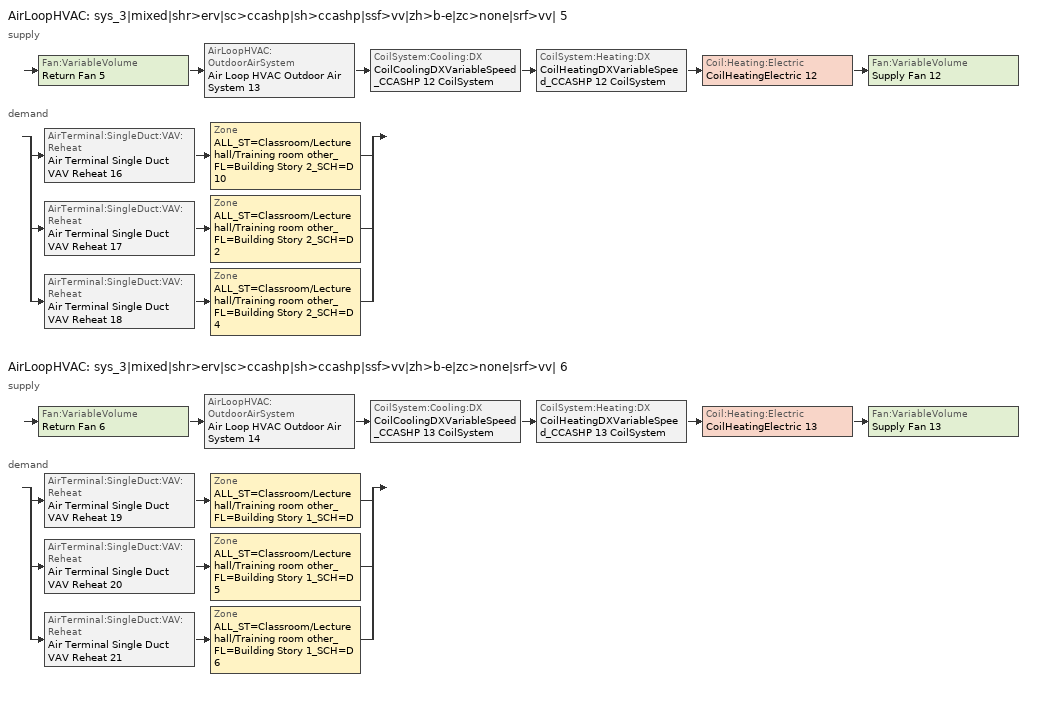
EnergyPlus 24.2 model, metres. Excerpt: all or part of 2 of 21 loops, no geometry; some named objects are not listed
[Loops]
AirLoopHVAC 'sys_3|mixed|shr>erv|sc>ccashp|sh>ccashp|ssf>vv|zh>b-e|zc>none|srf>vv| 5'
 supply: Fan:VariableVolume 'Return Fan 5' > AirLoopHVAC:OutdoorAirSystem 'Air Loop HVAC Outdoor Air System 13' > CoilSystem:Cooling:DX 'CoilCoolingDXVariableSpeed_CCASHP 12 CoilSystem' > CoilSystem:Heating:DX 'CoilHeatingDXVariableSpeed_CCASHP 12 CoilSystem' > Coil:Heating:Electric 'CoilHeatingElectric 12' > Fan:VariableVolume 'Supply Fan 12'
 demand: split
  | AirTerminal:SingleDuct:VAV:Reheat 'Air Terminal Single Duct VAV Reheat 16' > Zone 'ALL_ST=Classroom/Lecture hall/Training room other_FL=Building Story 2_SCH=D 10'
  | AirTerminal:SingleDuct:VAV:Reheat 'Air Terminal Single Duct VAV Reheat 17' > Zone 'ALL_ST=Classroom/Lecture hall/Training room other_FL=Building Story 2_SCH=D 2'
  | AirTerminal:SingleDuct:VAV:Reheat 'Air Terminal Single Duct VAV Reheat 18' > Zone 'ALL_ST=Classroom/Lecture hall/Training room other_FL=Building Story 2_SCH=D 4'
AirLoopHVAC 'sys_3|mixed|shr>erv|sc>ccashp|sh>ccashp|ssf>vv|zh>b-e|zc>none|srf>vv| 6'
 supply: Fan:VariableVolume 'Return Fan 6' > AirLoopHVAC:OutdoorAirSystem 'Air Loop HVAC Outdoor Air System 14' > CoilSystem:Cooling:DX 'CoilCoolingDXVariableSpeed_CCASHP 13 CoilSystem' > CoilSystem:Heating:DX 'CoilHeatingDXVariableSpeed_CCASHP 13 CoilSystem' > Coil:Heating:Electric 'CoilHeatingElectric 13' > Fan:VariableVolume 'Supply Fan 13'
 demand: split
  | AirTerminal:SingleDuct:VAV:Reheat 'Air Terminal Single Duct VAV Reheat 19' > Zone 'ALL_ST=Classroom/Lecture hall/Training room other_FL=Building Story 1_SCH=D'
  | AirTerminal:SingleDuct:VAV:Reheat 'Air Terminal Single Duct VAV Reheat 20' > Zone 'ALL_ST=Classroom/Lecture hall/Training room other_FL=Building Story 1_SCH=D 5'
  | AirTerminal:SingleDuct:VAV:Reheat 'Air Terminal Single Duct VAV Reheat 21' > Zone 'ALL_ST=Classroom/Lecture hall/Training room other_FL=Building Story 1_SCH=D 6'
[ZoneControl:Thermostat] Temperature Difference Between Cutout And Setpoint {deltaC}=0
Name | Zone or ZoneList | Control Type Schedule | Control 1
ALL_ST=Classroom/Lecture hall/Training room other_FL=Building Story 1_SCH=D Thermostat | ALL_ST=Classroom/Lecture hall/Training room other_FL=Building Story 1_SCH=D | ALL_ST=Classroom/Lecture hall/Training room other_FL=Building Story 1_SCH=D Thermostat Schedule | Space Function Classroom/Lecture hall/Training room other Thermostat 52
ALL_ST=Classroom/Lecture hall/Training room other_FL=Building Story 1_SCH=D 5 Thermostat | ALL_ST=Classroom/Lecture hall/Training room other_FL=Building Story 1_SCH=D 5 | ALL_ST=Classroom/Lecture hall/Training room other_FL=Building Story 1_SCH=D 5 Thermostat Schedule | Space Function Classroom/Lecture hall/Training room other Thermostat 64
ALL_ST=Classroom/Lecture hall/Training room other_FL=Building Story 1_SCH=D 6 Thermostat | ALL_ST=Classroom/Lecture hall/Training room other_FL=Building Story 1_SCH=D 6 | ALL_ST=Classroom/Lecture hall/Training room other_FL=Building Story 1_SCH=D 6 Thermostat Schedule | Space Function Classroom/Lecture hall/Training room other Thermostat 65
ALL_ST=Classroom/Lecture hall/Training room other_FL=Building Story 2_SCH=D 10 Thermostat | ALL_ST=Classroom/Lecture hall/Training room other_FL=Building Story 2_SCH=D 10 | ALL_ST=Classroom/Lecture hall/Training room other_FL=Building Story 2_SCH=D 10 Thermostat Schedule | Space Function Classroom/Lecture hall/Training room other Thermostat 66
ALL_ST=Classroom/Lecture hall/Training room other_FL=Building Story 2_SCH=D 2 Thermostat | ALL_ST=Classroom/Lecture hall/Training room other_FL=Building Story 2_SCH=D 2 | ALL_ST=Classroom/Lecture hall/Training room other_FL=Building Story 2_SCH=D 2 Thermostat Schedule | Space Function Classroom/Lecture hall/Training room other Thermostat 51
ALL_ST=Classroom/Lecture hall/Training room other_FL=Building Story 2_SCH=D 4 Thermostat | ALL_ST=Classroom/Lecture hall/Training room other_FL=Building Story 2_SCH=D 4 | ALL_ST=Classroom/Lecture hall/Training room other_FL=Building Story 2_SCH=D 4 Thermostat Schedule | Space Function Classroom/Lecture hall/Training room other Thermostat 54
[ThermostatSetpoint:DualSetpoint] Heating Setpoint Temperature Schedule=NECB-D-Thermostat Setpoint-Heating; Cooling Setpoint Temperature Schedule=NECB-D-Thermostat Setpoint-Cooling
Space Function Classroom/Lecture hall/Training room other Thermostat 52; Space Function Classroom/Lecture hall/Training room other Thermostat 64; Space Function Classroom/Lecture hall/Training room other Thermostat 65; Space Function Classroom/Lecture hall/Training room other Thermostat 66; Space Function Classroom/Lecture hall/Training room other Thermostat 51; Space Function Classroom/Lecture hall/Training room other Thermostat 54
[ZoneHVAC:Baseboard:Convective:Electric] Availability Schedule=Always On Discrete; Heating Design Capacity {W}=Autosize; Efficiency=1
ZoneHVACBaseboardConvectiveElectric 25; ZoneHVACBaseboardConvectiveElectric 26; ZoneHVACBaseboardConvectiveElectric 27; ZoneHVACBaseboardConvectiveElectric 22; ZoneHVACBaseboardConvectiveElectric 23; ZoneHVACBaseboardConvectiveElectric 24
[Zone equipment]
ALL_ST=Classroom/Lecture hall/Training room other_FL=Building Story 1_SCH=D: Air Terminal Single Duct VAV Reheat 19, ZoneHVACBaseboardConvectiveElectric 25
ALL_ST=Classroom/Lecture hall/Training room other_FL=Building Story 1_SCH=D 5: Air Terminal Single Duct VAV Reheat 20, ZoneHVACBaseboardConvectiveElectric 26
ALL_ST=Classroom/Lecture hall/Training room other_FL=Building Story 1_SCH=D 6: Air Terminal Single Duct VAV Reheat 21, ZoneHVACBaseboardConvectiveElectric 27
ALL_ST=Classroom/Lecture hall/Training room other_FL=Building Story 2_SCH=D 10: Air Terminal Single Duct VAV Reheat 16, ZoneHVACBaseboardConvectiveElectric 22
ALL_ST=Classroom/Lecture hall/Training room other_FL=Building Story 2_SCH=D 2: Air Terminal Single Duct VAV Reheat 17, ZoneHVACBaseboardConvectiveElectric 23
ALL_ST=Classroom/Lecture hall/Training room other_FL=Building Story 2_SCH=D 4: Air Terminal Single Duct VAV Reheat 18, ZoneHVACBaseboardConvectiveElectric 24
[Sizing:Zone] Zone Cooling Design Supply Air Temperature Input Method=TemperatureDifference; Zone Cooling Design Supply Air Temperature {C}=13; Zone Cooling Design Supply Air Temperature Difference {deltaC}=11; Zone Heating Design Supply Air Temperature Input Method=TemperatureDifference; Zone Heating Design Supply Air Temperature {C}=43; Zone Heating Design Supply Air Temperature Difference {deltaC}=21; Zone Cooling Design Supply Air Humidity Ratio {kgWater/kgDryAir}=0.0085; Zone Heating Design Supply Air Humidity Ratio {kgWater/kgDryAir}=0.008; Zone Heating Sizing Factor=1.3; Zone Cooling Sizing Factor=1.1; Cooling Design Air Flow Method=DesignDay; Cooling Design Air Flow Rate {m3/s}=0; Cooling Minimum Air Flow per Zone Floor Area {m3/s-m2}=0.000762; Cooling Minimum Air Flow {m3/s}=0; Cooling Minimum Air Flow Fraction=0; Heating Design Air Flow Method=DesignDay; Heating Design Air Flow Rate {m3/s}=0; Heating Maximum Air Flow per Zone Floor Area {m3/s-m2}=0.002032; Heating Maximum Air Flow {m3/s}=0.141576; Heating Maximum Air Flow Fraction=0.3; Account for Dedicated Outdoor Air System=No; Zone Load Sizing Method=Sensible Load Only No Latent Load; Zone Latent Cooling Design Supply Air Humidity Ratio Input Method=HumidityRatioDifference; Zone Cooling Design Supply Air Humidity Ratio Difference {kgWater/kgDryAir}=0.005; Zone Latent Heating Design Supply Air Humidity Ratio Input Method=HumidityRatioDifference; Zone Humidification Design Supply Air Humidity Ratio Difference {kgWater/kgDryAir}=0.005; Type of Space Sum to Use=Coincident
Name | Design Specification Outdoor Air Object
ALL_ST=Classroom/Lecture hall/Training room other_FL=Building Story 1_SCH=D | ALL_ST=Classroom/Lecture hall/Training room other_FL=Building Story 1_SCH=D DSOA Space List
ALL_ST=Classroom/Lecture hall/Training room other_FL=Building Story 1_SCH=D 5 | ALL_ST=Classroom/Lecture hall/Training room other_FL=Building Story 1_SCH=D 5 DSOA Space List
ALL_ST=Classroom/Lecture hall/Training room other_FL=Building Story 1_SCH=D 6 | ALL_ST=Classroom/Lecture hall/Training room other_FL=Building Story 1_SCH=D 6 DSOA Space List
ALL_ST=Classroom/Lecture hall/Training room other_FL=Building Story 2_SCH=D 10 | ALL_ST=Classroom/Lecture hall/Training room other_FL=Building Story 2_SCH=D 10 DSOA Space List
ALL_ST=Classroom/Lecture hall/Training room other_FL=Building Story 2_SCH=D 2 | ALL_ST=Classroom/Lecture hall/Training room other_FL=Building Story 2_SCH=D 2 DSOA Space List
ALL_ST=Classroom/Lecture hall/Training room other_FL=Building Story 2_SCH=D 4 | ALL_ST=Classroom/Lecture hall/Training room other_FL=Building Story 2_SCH=D 4 DSOA Space List
[Controller:MechanicalVentilation] Demand Controlled Ventilation=No; System Outdoor Air Method=ZoneSum; Design Specification Outdoor Air Object Name 1=Space Function Classroom/Lecture hall/Training room other Ventilation; Design Specification Outdoor Air Object Name 2=Space Function Classroom/Lecture hall/Training room other Ventilation; Design Specification Outdoor Air Object Name 3=Space Function Classroom/Lecture hall/Training room other Ventilation
Name | Availability Schedule | Zone or ZoneList Name 1 | Zone or ZoneList Name 2 | Zone or ZoneList Name 3
Controller Mechanical Ventilation 14 | sys_3|mixed|shr>none|sc>ccashp|sh>ccashp|ssf>vv|zh>b-e|zc>none|srf>vv| 6 Occ Sch | ALL_ST=Classroom/Lecture hall/Training room other_FL=Building Story 1_SCH=D | ALL_ST=Classroom/Lecture hall/Training room other_FL=Building Story 1_SCH=D 5 | ALL_ST=Classroom/Lecture hall/Training room other_FL=Building Story 1_SCH=D 6
Controller Mechanical Ventilation 13 | sys_3|mixed|shr>none|sc>ccashp|sh>ccashp|ssf>vv|zh>b-e|zc>none|srf>vv| 5 Occ Sch | ALL_ST=Classroom/Lecture hall/Training room other_FL=Building Story 2_SCH=D 10 | ALL_ST=Classroom/Lecture hall/Training room other_FL=Building Story 2_SCH=D 2 | ALL_ST=Classroom/Lecture hall/Training room other_FL=Building Story 2_SCH=D 4
[DesignSpecification:OutdoorAir]
Space Function Classroom/Lecture hall/Training room other Ventilation: Outdoor Air Method=Sum; Outdoor Air Flow per Person {m3/s-person}=0.018567; Outdoor Air Flow per Zone Floor Area {m3/s-m2}=0.0003048; Outdoor Air Flow per Zone {m3/s}=0; Outdoor Air Flow Air Changes per Hour {1/hr}=0
[DesignSpecification:OutdoorAir:SpaceList] Space Design Specification Outdoor Air Object Name 1=Space Function Classroom/Lecture hall/Training room other Ventilation
Name | Space Name 1
ALL_ST=Classroom/Lecture hall/Training room other_FL=Building Story 1_SCH=D DSOA Space List | Mult_Class_2_Pod_2_ZN_1_FLR_1
ALL_ST=Classroom/Lecture hall/Training room other_FL=Building Story 1_SCH=D 5 DSOA Space List | Mult_Class_2_Pod_1_ZN_1_FLR_1
ALL_ST=Classroom/Lecture hall/Training room other_FL=Building Story 1_SCH=D 6 DSOA Space List | Mult_Class_2_Pod_3_ZN_1_FLR_1
ALL_ST=Classroom/Lecture hall/Training room other_FL=Building Story 2_SCH=D 10 DSOA Space List | Corner_Class_1_Pod_3_ZN_1_FLR_2
ALL_ST=Classroom/Lecture hall/Training room other_FL=Building Story 2_SCH=D 2 DSOA Space List | Corner_Class_1_Pod_2_ZN_1_FLR_2
ALL_ST=Classroom/Lecture hall/Training room other_FL=Building Story 2_SCH=D 4 DSOA Space List | Corner_Class_1_Pod_1_ZN_1_FLR_2
[AirTerminal:SingleDuct:VAV:Reheat] Availability Schedule=Always On Discrete; Maximum Air Flow Rate {m3/s}=Autosize; Zone Minimum Air Flow Input Method=Constant; Constant Minimum Air Flow Fraction=0.3; Fixed Minimum Air Flow Rate {m3/s}=0; Maximum Hot Water or Steam Flow Rate {m3/s}=Autosize; Minimum Hot Water or Steam Flow Rate {m3/s}=0; Convergence Tolerance=0.001; Damper Heating Action=Normal; Maximum Flow per Zone Floor Area During Reheat {m3/s-m2}=Autocalculate; Maximum Flow Fraction During Reheat=0.5; Maximum Reheat Air Temperature {C}=43
Name | Reheat Coil
Air Terminal Single Duct VAV Reheat 19 | Coil Heating Electric 19
Air Terminal Single Duct VAV Reheat 20 | Coil Heating Electric 20
Air Terminal Single Duct VAV Reheat 21 | Coil Heating Electric 21
Air Terminal Single Duct VAV Reheat 16 | Coil Heating Electric 16
Air Terminal Single Duct VAV Reheat 17 | Coil Heating Electric 17
Air Terminal Single Duct VAV Reheat 18 | Coil Heating Electric 18
[Coil:Heating:Electric] Availability Schedule=Always On Discrete; Efficiency=1
Name | Nominal Capacity {W}
Coil Heating Electric 19 | 18345.1
Coil Heating Electric 20 | 18346.4
Coil Heating Electric 21 | 18491.4
Coil Heating Electric 16 | 12852.8
Coil Heating Electric 17 | 12851.5
Coil Heating Electric 18 | 12857.5
CoilHeatingElectric 12; CoilHeatingElectric 13 | Autosize
[AirLoopHVAC] Design Supply Air Flow Rate {m3/s}=AutoSize; Design Return Air Flow Fraction of Supply Air Flow=1
sys_3|mixed|shr>erv|sc>ccashp|sh>ccashp|ssf>vv|zh>b-e|zc>none|srf>vv| 5; sys_3|mixed|shr>erv|sc>ccashp|sh>ccashp|ssf>vv|zh>b-e|zc>none|srf>vv| 6
[Sizing:System] Type of Load to Size On=Sensible; Design Outdoor Air Flow Rate {m3/s}=Autosize; Central Heating Maximum System Air Flow Ratio=1; Preheat Design Temperature {C}=7; Preheat Design Humidity Ratio {kgWater/kgDryAir}=0.008; Precool Design Temperature {C}=13; Precool Design Humidity Ratio {kgWater/kgDryAir}=0.008; Central Cooling Design Supply Air Temperature {C}=13; Central Heating Design Supply Air Temperature {C}=43; Type of Zone Sum to Use=NonCoincident; 100% Outdoor Air in Cooling=No; 100% Outdoor Air in Heating=No; Central Cooling Design Supply Air Humidity Ratio {kgWater/kgDryAir}=0.0085; Central Heating Design Supply Air Humidity Ratio {kgWater/kgDryAir}=0.008; Cooling Supply Air Flow Rate Method=DesignDay; Cooling Supply Air Flow Rate {m3/s}=0; Cooling Supply Air Flow Rate Per Floor Area {m3/s-m2}=0.00996765; Cooling Fraction of Autosized Cooling Supply Air Flow Rate=1; Cooling Supply Air Flow Rate Per Unit Cooling Capacity {m3/s-W}=3.94755e-05; Heating Supply Air Flow Rate Method=DesignDay; Heating Supply Air Flow Rate {m3/s}=0; Heating Supply Air Flow Rate Per Floor Area {m3/s-m2}=0.00996765; Heating Fraction of Autosized Heating Supply Air Flow Rate=1; Heating Fraction of Autosized Cooling Supply Air Flow Rate=1; Heating Supply Air Flow Rate Per Unit Heating Capacity {m3/s-W}=3.15882e-05; System Outdoor Air Method=ZoneSum; Zone Maximum Outdoor Air Fraction=1; Cooling Design Capacity Method=CoolingDesignCapacity; Cooling Design Capacity {W}=Autosize; Cooling Design Capacity Per Floor Area {W/m2}=234.7; Fraction of Autosized Cooling Design Capacity=1; Heating Design Capacity Method=HeatingDesignCapacity; Heating Design Capacity {W}=Autosize; Heating Design Capacity Per Floor Area {W/m2}=157; Fraction of Autosized Heating Design Capacity=1; Central Cooling Capacity Control Method=OnOff; Occupant Diversity=Autosize
sys_3|mixed|shr>erv|sc>ccashp|sh>ccashp|ssf>vv|zh>b-e|zc>none|srf>vv| 5; sys_3|mixed|shr>erv|sc>ccashp|sh>ccashp|ssf>vv|zh>b-e|zc>none|srf>vv| 6
[Controller:OutdoorAir] Minimum Outdoor Air Flow Rate {m3/s}=Autosize; Maximum Outdoor Air Flow Rate {m3/s}=Autosize; Economizer Control Type=DifferentialEnthalpy; Economizer Control Action Type=ModulateFlow; Lockout Type=NoLockout; Minimum Limit Type=FixedMinimum; High Humidity Control=No; High Humidity Outdoor Air Flow Ratio=1; Control High Indoor Humidity Based on Outdoor Humidity Ratio=Yes; Heat Recovery Bypass Control Type=BypassWhenOAFlowGreaterThanMinimum; Economizer Operation Staging=InterlockedWithMechanicalCooling
Name | Minimum Outdoor Air Schedule | Mechanical Ventilation Controller
Controller Outdoor Air 13 | sys_3|mixed|shr>none|sc>ccashp|sh>ccashp|ssf>vv|zh>b-e|zc>none|srf>vv| 5 Occ Sch | Controller Mechanical Ventilation 13
Controller Outdoor Air 14 | sys_3|mixed|shr>none|sc>ccashp|sh>ccashp|ssf>vv|zh>b-e|zc>none|srf>vv| 6 Occ Sch | Controller Mechanical Ventilation 14
[HeatExchanger:AirToAir:SensibleAndLatent] Availability Schedule=Always On Discrete; Nominal Supply Air Flow Rate {m3/s}=Autosize; Sensible Effectiveness at 100% Heating Air Flow=0.5; Latent Effectiveness at 100% Heating Air Flow=0.5; Sensible Effectiveness at 100% Cooling Air Flow=0.5; Latent Effectiveness at 100% Cooling Air Flow=0.5; Supply Air Outlet Temperature Control=Yes; Heat Exchanger Type=Rotary; Frost Control Type=ExhaustOnly; Threshold Temperature {C}=-23.3; Initial Defrost Time Fraction=0.167; Rate of Defrost Time Fraction Increase {1/K}=1.44; Economizer Lockout=Yes
Name | Nominal Electric Power {W} | Sensible Effectiveness of Heating Air Flow Curve | Latent Effectiveness of Heating Air Flow Curve | Sensible Effectiveness of Cooling Air Flow Curve | Latent Effectiveness of Cooling Air Flow Curve
sys_3|mixed|shr>none|sc>ccashp|sh>ccashp|ssf>vv|zh>b-e|zc>none|srf>vv| 5 ERV | 642.688 | sys_3|mixed|shr>none|sc>ccashp|sh>ccashp|ssf>vv|zh>b-e|zc>none|srf>vv| 5 ERV_SensHeatEff 1 | sys_3|mixed|shr>none|sc>ccashp|sh>ccashp|ssf>vv|zh>b-e|zc>none|srf>vv| 5 ERV_LatHeatEff 1 | sys_3|mixed|shr>none|sc>ccashp|sh>ccashp|ssf>vv|zh>b-e|zc>none|srf>vv| 5 ERV_SensCoolEff 1 | sys_3|mixed|shr>none|sc>ccashp|sh>ccashp|ssf>vv|zh>b-e|zc>none|srf>vv| 5 ERV_LatCoolEff 1
sys_3|mixed|shr>none|sc>ccashp|sh>ccashp|ssf>vv|zh>b-e|zc>none|srf>vv| 6 ERV | 2905.68 | sys_3|mixed|shr>none|sc>ccashp|sh>ccashp|ssf>vv|zh>b-e|zc>none|srf>vv| 6 ERV_SensHeatEff 1 | sys_3|mixed|shr>none|sc>ccashp|sh>ccashp|ssf>vv|zh>b-e|zc>none|srf>vv| 6 ERV_LatHeatEff 1 | sys_3|mixed|shr>none|sc>ccashp|sh>ccashp|ssf>vv|zh>b-e|zc>none|srf>vv| 6 ERV_SensCoolEff 1 | sys_3|mixed|shr>none|sc>ccashp|sh>ccashp|ssf>vv|zh>b-e|zc>none|srf>vv| 6 ERV_LatCoolEff 1
[SetpointManager:OutdoorAirPretreat] Control Variable=Temperature; Minimum Setpoint Temperature {C}=-99; Maximum Setpoint Temperature {C}=99; Minimum Setpoint Humidity Ratio {kgWater/kgDryAir}=1e-05; Maximum Setpoint Humidity Ratio {kgWater/kgDryAir}=1
Name | Setpoint Node or NodeList
Setpoint Manager Outdoor Air Pretreat 16 | sys_3|mixed|shr>none|sc>ccashp|sh>ccashp|ssf>vv|zh>b-e|zc>none|srf>vv| 5 ERV Primary Outlet Air Node
Setpoint Manager Outdoor Air Pretreat 17 | sys_3|mixed|shr>none|sc>ccashp|sh>ccashp|ssf>vv|zh>b-e|zc>none|srf>vv| 6 ERV Primary Outlet Air Node
[SetpointManager:MixedAir] Control Variable=Temperature
Name | Setpoint Node or NodeList
Return Fan 5 Outlet Air Node OS Default SPM | Return Fan 5 Outlet Air Node
sys_3|mixed|shr>erv|sc>ccashp|sh>ccashp|ssf>vv|zh>b-e|zc>none|srf>vv| 5 Mixed Air Node OS Default SPM | sys_3|mixed|shr>erv|sc>ccashp|sh>ccashp|ssf>vv|zh>b-e|zc>none|srf>vv| 5 Mixed Air Node
CoilCoolingDXVariableSpeed_CCASHP 12 Outlet Air Node OS Default SPM | CoilCoolingDXVariableSpeed_CCASHP 12 Outlet Air Node
CoilHeatingDXVariableSpeed_CCASHP 12 Outlet Air Node OS Default SPM | CoilHeatingDXVariableSpeed_CCASHP 12 Outlet Air Node
Return Fan 6 Outlet Air Node OS Default SPM | Return Fan 6 Outlet Air Node
sys_3|mixed|shr>erv|sc>ccashp|sh>ccashp|ssf>vv|zh>b-e|zc>none|srf>vv| 6 Mixed Air Node OS Default SPM | sys_3|mixed|shr>erv|sc>ccashp|sh>ccashp|ssf>vv|zh>b-e|zc>none|srf>vv| 6 Mixed Air Node
CoilCoolingDXVariableSpeed_CCASHP 13 Outlet Air Node OS Default SPM | CoilCoolingDXVariableSpeed_CCASHP 13 Outlet Air Node
CoilHeatingDXVariableSpeed_CCASHP 13 Outlet Air Node OS Default SPM | CoilHeatingDXVariableSpeed_CCASHP 13 Outlet Air Node
[CoilSystem:Cooling:DX]
Name | Cooling Coil
CoilCoolingDXVariableSpeed_CCASHP 12 CoilSystem | CoilCoolingDXVariableSpeed_CCASHP 12
CoilCoolingDXVariableSpeed_CCASHP 13 CoilSystem | CoilCoolingDXVariableSpeed_CCASHP 13
[Coil:Cooling:DX:VariableSpeed] Number of Speeds=1; Nominal Speed Level=1; Rated Air Flow Rate At Selected Nominal Speed Level {m3/s}=AutoSize; Nominal Time for Condensate to Begin Leaving the Coil {s}=0; Initial Moisture Evaporation Rate Divided by Steady-State AC Latent Capacity=0; Maximum Cycling Rate {cycles/hr}=2.5; Latent Capacity Time Constant {s}=60; Fan Delay Time {s}=60; Energy Part Load Fraction Curve=Mitsubishi Hyper Heating VRF Outdoor Unit CPLFFPLR curve; Condenser Type=AirCooled; Evaporative Condenser Pump Rated Power Consumption {W}=0; Crankcase Heater Capacity {W}=1e-06; Maximum Outdoor Dry-Bulb Temperature for Crankcase Heater Operation {C}=10; Minimum Outdoor Dry-Bulb Temperature for Compressor Operation {C}=-25; Basin Heater Capacity {W/K}=0; Basin Heater Setpoint Temperature {C}=2; Speed Reference Unit Gross Rated Total Cooling Capacity 1 {W}=8914.19; Speed Reference Unit Gross Rated Sensible Heat Ratio 1=0.79; Speed Reference Unit Gross Rated Cooling COP 1 {W/W}=3.76; Speed Reference Unit Rated Air Flow Rate 1 {m3/s}=0.944; Speed Rated Evaporator Fan Power Per Volume Flow Rate 2017 1 {W/(m3/s)}=773.3; Speed Rated Evaporator Fan Power Per Volume Flow Rate 2023 1 {W/(m3/s)}=934.4; Speed Total Cooling Capacity Function of Temperature Curve Name 1=Mitsubishi Hyper Heating VRF Outdoor Unit CCAPFT curve; Speed Total Cooling Capacity Function of Air Flow Fraction Curve Name 1=Mitsubishi Hyper Heating VRF Outdoor Unit CCAPFFF curve; Speed Energy Input Ratio Function of Temperature Curve Name 1=Mitsubishi Hyper Heating VRF Outdoor Unit CEIRFT curve; Speed Energy Input Ratio Function of Air Flow Fraction Curve Name 1=Mitsubishi Hyper Heating VRF Outdoor Unit CEIRFFF curve
Name | Gross Rated Total Cooling Capacity At Selected Nominal Speed Level {W}
CoilCoolingDXVariableSpeed_CCASHP 12 | 62124.3
CoilCoolingDXVariableSpeed_CCASHP 13 | 163816
[CoilSystem:Heating:DX]
Name | Heating Coil
CoilHeatingDXVariableSpeed_CCASHP 12 CoilSystem | CoilHeatingDXVariableSpeed_CCASHP 12
CoilHeatingDXVariableSpeed_CCASHP 13 CoilSystem | CoilHeatingDXVariableSpeed_CCASHP 13
[Coil:Heating:DX:VariableSpeed] Number of Speeds=1; Nominal Speed Level=1; Rated Air Flow Rate At Selected Nominal Speed Level {m3/s}=AutoSize; Energy Part Load Fraction Curve=Mitsubishi Hyper Heating VRF Outdoor Unit HPLFFPLR curve; Defrost Energy Input Ratio Function of Temperature Curve=Mitsubishi Hyper Heating VRF Outdoor Unit Defrost HEIRFT curve; Minimum Outdoor Dry-Bulb Temperature for Compressor Operation {C}=-25; Maximum Outdoor Dry-Bulb Temperature for Defrost Operation {C}=5; Crankcase Heater Capacity {W}=1e-06; Maximum Outdoor Dry-Bulb Temperature for Crankcase Heater Operation {C}=10; Defrost Strategy=ReverseCycle; Defrost Control=OnDemand; Defrost Time Period Fraction=0.166667; Resistive Defrost Heater Capacity {W}=AutoSize; Speed Reference Unit Gross Rated Heating Capacity 1 {W}=9124.85; Speed Reference Unit Rated Air Flow Rate 1 {m3/s}=0.653; Speed Rated Supply Air Fan Power Per Volume Flow Rate 2017 1 {W/(m3/s)}=773.3; Speed Rated Supply Air Fan Power Per Volume Flow Rate 2023 1 {W/(m3/s)}=934.4; Speed Heating Capacity Function of Temperature Curve Name 1=Mitsubishi Hyper Heating VRF Outdoor Unit HCAPFT curve; Speed Total  Heating Capacity Function of Air Flow Fraction Curve Name 1=Mitsubishi Hyper Heating VRF Outdoor Unit HCAPFFF curve; Speed Energy Input Ratio Function of Temperature Curve Name 1=Mitsubishi Hyper Heating VRF Outdoor Unit HEIRFT curve; Speed Energy Input Ratio Function of Air Flow Fraction Curve Name 1=Mitsubishi Hyper Heating VRF Outdoor Unit HEIRFFF curve
Name | Rated Heating Capacity At Selected Nominal Speed Level {W} | Speed Reference Unit Gross Rated Heating COP 1 {W/W}
CoilHeatingDXVariableSpeed_CCASHP 12 | 62124.3 | 4.24229
CoilHeatingDXVariableSpeed_CCASHP 13 | 163816 | 4.44154
[Fan:VariableVolume] Maximum Flow Rate {m3/s}=AutoSize; Fan Power Minimum Flow Rate Input Method=Fraction; Fan Power Minimum Flow Fraction=0.68; Fan Power Minimum Air Flow Rate {m3/s}=0; Motor In Airstream Fraction=1; Fan Power Coefficient 1=-2.4176; Fan Power Coefficient 2=9.5874; Fan Power Coefficient 3=-11.559; Fan Power Coefficient 4=5.4009; Fan Power Coefficient 5=0
Name | Availability Schedule | Fan Total Efficiency | Pressure Rise {Pa} | Motor Efficiency
Return Fan 5 | sys_3|mixed|shr>none|sc>ccashp|sh>ccashp|ssf>vv|zh>b-e|zc>none|srf>vv| 5 Occ Sch | 0.299975 | 250 | 0.4615
Supply Fan 12 | sys_3|mixed|shr>none|sc>ccashp|sh>ccashp|ssf>vv|zh>b-e|zc>none|srf>vv| 5 Occ Sch | 0.549965 | 1000 | 0.8461
Return Fan 6 | sys_3|mixed|shr>none|sc>ccashp|sh>ccashp|ssf>vv|zh>b-e|zc>none|srf>vv| 6 Occ Sch | 0.299975 | 250 | 0.4615
Supply Fan 13 | sys_3|mixed|shr>none|sc>ccashp|sh>ccashp|ssf>vv|zh>b-e|zc>none|srf>vv| 6 Occ Sch | 0.549965 | 1000 | 0.8461
[SetpointManager:Warmest] Control Variable=Temperature; Minimum Setpoint Temperature {C}=13; Maximum Setpoint Temperature {C}=22; Strategy=MaximumTemperature
Name | HVAC Air Loop | Setpoint Node or NodeList
Setpoint Manager Warmest 6 | sys_3|mixed|shr>erv|sc>ccashp|sh>ccashp|ssf>vv|zh>b-e|zc>none|srf>vv| 5 | sys_3|mixed|shr>erv|sc>ccashp|sh>ccashp|ssf>vv|zh>b-e|zc>none|srf>vv| 5 Supply Outlet Node
Setpoint Manager Warmest 7 | sys_3|mixed|shr>erv|sc>ccashp|sh>ccashp|ssf>vv|zh>b-e|zc>none|srf>vv| 6 | sys_3|mixed|shr>erv|sc>ccashp|sh>ccashp|ssf>vv|zh>b-e|zc>none|srf>vv| 6 Supply Outlet Node
[Schedule:Day:Interval]
NECB-D-Thermostat Setpoint-Heating Sun|Hol Day; NECB-D-Thermostat Setpoint-Heating Sat Day: No, 24:00, 18
NECB-D-Thermostat Setpoint-Heating Default|Wkdy Day; NECB-D-Thermostat Setpoint-Heating Default: No, 07:00, 18, 08:00, 20, 23:00, 22, 24:00, 18
NECB-D-Thermostat Setpoint-Cooling Sun|Hol Day; NECB-D-Thermostat Setpoint-Cooling Sat Day: No, 24:00, 35
NECB-D-Thermostat Setpoint-Cooling Default|Wkdy Day; NECB-D-Thermostat Setpoint-Cooling Default: No, 07:00, 35, 23:00, 24, 24:00, 35
Schedule Day 38; Schedule Day 37; Schedule Day 36; Schedule Day 35: No, 24:00, 0
sys_3|mixed|shr>none|sc>ccashp|sh>ccashp|ssf>vv|zh>b-e|zc>none|srf>vv| 6 Occ Sch Default; sys_3|mixed|shr>none|sc>ccashp|sh>ccashp|ssf>vv|zh>b-e|zc>none|srf>vv| 5 Occ Sch Default: No, 09:00, 0, 18:00, 1, 19:00, 0, 22:00, 1, 24:00, 0
sys_3|mixed|shr>none|sc>ccashp|sh>ccashp|ssf>vv|zh>b-e|zc>none|srf>vv| 6 Occ Sch Summer Design Day; sys_3|mixed|shr>none|sc>ccashp|sh>ccashp|ssf>vv|zh>b-e|zc>none|srf>vv| 6 Occ Sch Winter Design Day; sys_3|mixed|shr>none|sc>ccashp|sh>ccashp|ssf>vv|zh>b-e|zc>none|srf>vv| 5 Occ Sch Summer Design Day; sys_3|mixed|shr>none|sc>ccashp|sh>ccashp|ssf>vv|zh>b-e|zc>none|srf>vv| 5 Occ Sch Winter Design Day: No, 24:00, 1
[Schedule:Week:Daily]
NECB-D-Thermostat Setpoint-Heating Week Rule - Jan1-Dec31: NECB-D-Thermostat Setpoint-Heating Sun|Hol Day, NECB-D-Thermostat Setpoint-Heating Default|Wkdy Day, NECB-D-Thermostat Setpoint-Heating Default|Wkdy Day, NECB-D-Thermostat Setpoint-Heating Default|Wkdy Day, NECB-D-Thermostat Setpoint-Heating Default|Wkdy Day, NECB-D-Thermostat Setpoint-Heating Default|Wkdy Day, NECB-D-Thermostat Setpoint-Heating Sat Day, NECB-D-Thermostat Setpoint-Heating Default, NECB-D-Thermostat Setpoint-Heating Default, NECB-D-Thermostat Setpoint-Heating Default, NECB-D-Thermostat Setpoint-Heating Default, NECB-D-Thermostat Setpoint-Heating Default
NECB-D-Thermostat Setpoint-Cooling Week Rule - Jan1-Dec31: NECB-D-Thermostat Setpoint-Cooling Sun|Hol Day, NECB-D-Thermostat Setpoint-Cooling Default|Wkdy Day, NECB-D-Thermostat Setpoint-Cooling Default|Wkdy Day, NECB-D-Thermostat Setpoint-Cooling Default|Wkdy Day, NECB-D-Thermostat Setpoint-Cooling Default|Wkdy Day, NECB-D-Thermostat Setpoint-Cooling Default|Wkdy Day, NECB-D-Thermostat Setpoint-Cooling Sat Day, NECB-D-Thermostat Setpoint-Cooling Default, NECB-D-Thermostat Setpoint-Cooling Default, NECB-D-Thermostat Setpoint-Cooling Default, NECB-D-Thermostat Setpoint-Cooling Default, NECB-D-Thermostat Setpoint-Cooling Default
sys_3|mixed|shr>none|sc>ccashp|sh>ccashp|ssf>vv|zh>b-e|zc>none|srf>vv| 6 Occ Sch Week Rule - Jan1-Dec31: Schedule Day 38, sys_3|mixed|shr>none|sc>ccashp|sh>ccashp|ssf>vv|zh>b-e|zc>none|srf>vv| 6 Occ Sch Default, sys_3|mixed|shr>none|sc>ccashp|sh>ccashp|ssf>vv|zh>b-e|zc>none|srf>vv| 6 Occ Sch Default, sys_3|mixed|shr>none|sc>ccashp|sh>ccashp|ssf>vv|zh>b-e|zc>none|srf>vv| 6 Occ Sch Default, sys_3|mixed|shr>none|sc>ccashp|sh>ccashp|ssf>vv|zh>b-e|zc>none|srf>vv| 6 Occ Sch Default, sys_3|mixed|shr>none|sc>ccashp|sh>ccashp|ssf>vv|zh>b-e|zc>none|srf>vv| 6 Occ Sch Default, Schedule Day 37, sys_3|mixed|shr>none|sc>ccashp|sh>ccashp|ssf>vv|zh>b-e|zc>none|srf>vv| 6 Occ Sch Default, sys_3|mixed|shr>none|sc>ccashp|sh>ccashp|ssf>vv|zh>b-e|zc>none|srf>vv| 6 Occ Sch Summer Design Day, sys_3|mixed|shr>none|sc>ccashp|sh>ccashp|ssf>vv|zh>b-e|zc>none|srf>vv| 6 Occ Sch Winter Design Day, sys_3|mixed|shr>none|sc>ccashp|sh>ccashp|ssf>vv|zh>b-e|zc>none|srf>vv| 6 Occ Sch Default, sys_3|mixed|shr>none|sc>ccashp|sh>ccashp|ssf>vv|zh>b-e|zc>none|srf>vv| 6 Occ Sch Default
sys_3|mixed|shr>none|sc>ccashp|sh>ccashp|ssf>vv|zh>b-e|zc>none|srf>vv| 5 Occ Sch Week Rule - Jan1-Dec31: Schedule Day 36, sys_3|mixed|shr>none|sc>ccashp|sh>ccashp|ssf>vv|zh>b-e|zc>none|srf>vv| 5 Occ Sch Default, sys_3|mixed|shr>none|sc>ccashp|sh>ccashp|ssf>vv|zh>b-e|zc>none|srf>vv| 5 Occ Sch Default, sys_3|mixed|shr>none|sc>ccashp|sh>ccashp|ssf>vv|zh>b-e|zc>none|srf>vv| 5 Occ Sch Default, sys_3|mixed|shr>none|sc>ccashp|sh>ccashp|ssf>vv|zh>b-e|zc>none|srf>vv| 5 Occ Sch Default, sys_3|mixed|shr>none|sc>ccashp|sh>ccashp|ssf>vv|zh>b-e|zc>none|srf>vv| 5 Occ Sch Default, Schedule Day 35, sys_3|mixed|shr>none|sc>ccashp|sh>ccashp|ssf>vv|zh>b-e|zc>none|srf>vv| 5 Occ Sch Default, sys_3|mixed|shr>none|sc>ccashp|sh>ccashp|ssf>vv|zh>b-e|zc>none|srf>vv| 5 Occ Sch Summer Design Day, sys_3|mixed|shr>none|sc>ccashp|sh>ccashp|ssf>vv|zh>b-e|zc>none|srf>vv| 5 Occ Sch Winter Design Day, sys_3|mixed|shr>none|sc>ccashp|sh>ccashp|ssf>vv|zh>b-e|zc>none|srf>vv| 5 Occ Sch Default, sys_3|mixed|shr>none|sc>ccashp|sh>ccashp|ssf>vv|zh>b-e|zc>none|srf>vv| 5 Occ Sch Default
[Schedule:Year]
NECB-D-Thermostat Setpoint-Heating: NECB-D-Thermostat Setpoint-Heating Week Rule - Jan1-Dec31, 1, 1, 12, 31
NECB-D-Thermostat Setpoint-Cooling: NECB-D-Thermostat Setpoint-Cooling Week Rule - Jan1-Dec31, 1, 1, 12, 31
sys_3|mixed|shr>none|sc>ccashp|sh>ccashp|ssf>vv|zh>b-e|zc>none|srf>vv| 6 Occ Sch: sys_3|mixed|shr>none|sc>ccashp|sh>ccashp|ssf>vv|zh>b-e|zc>none|srf>vv| 6 Occ Sch Week Rule - Jan1-Dec31, 1, 1, 12, 31
sys_3|mixed|shr>none|sc>ccashp|sh>ccashp|ssf>vv|zh>b-e|zc>none|srf>vv| 5 Occ Sch: sys_3|mixed|shr>none|sc>ccashp|sh>ccashp|ssf>vv|zh>b-e|zc>none|srf>vv| 5 Occ Sch Week Rule - Jan1-Dec31, 1, 1, 12, 31
[Schedule:Compact]
ALL_ST=Classroom/Lecture hall/Training room other_FL=Building Story 1_SCH=D Thermostat Schedule; ALL_ST=Classroom/Lecture hall/Training room other_FL=Building Story 1_SCH=D 5 Thermostat Schedule; ALL_ST=Classroom/Lecture hall/Training room other_FL=Building Story 1_SCH=D 6 Thermostat Schedule; ALL_ST=Classroom/Lecture hall/Training room other_FL=Building Story 2_SCH=D 10 Thermostat Schedule; ALL_ST=Classroom/Lecture hall/Training room other_FL=Building Story 2_SCH=D 2 Thermostat Schedule; ALL_ST=Classroom/Lecture hall/Training room other_FL=Building Story 2_SCH=D 4 Thermostat Schedule: Through: 12/31, For: AllDays, Until: 24:00, 4
[Schedule:Constant]
Always On Discrete: Hourly Value=1
[Table:Lookup]
Mitsubishi Hyper Heating VRF Outdoor Unit CPLFFPLR curve: Mitsubishi Hyper Heating VRF Outdoor Unit CPLFFPLR curve Independent Variable List, None, 1, Dimensionless, 0, 0, 0, 0, 0, 0, 0, 0, 0, 0
Mitsubishi Hyper Heating VRF Outdoor Unit HPLFFPLR curve: Mitsubishi Hyper Heating VRF Outdoor Unit HPLFFPLR curve Independent Variable List, None, 1, Dimensionless, 0, 0, 0, 0, 0, 0, 0, 0, 0
Mitsubishi Hyper Heating VRF Outdoor Unit Defrost HEIRFT curve: Mitsubishi Hyper Heating VRF Outdoor Unit Defrost HEIRFT curve Independent Variable List, None, 1, Dimensionless, 1, 1, 1, 1, 1, 1, 1, 1, 1, 1, 1, 1, 1, 1, 1, 1, 1, 1, 1, 1, 1, 1
sys_3|mixed|shr>none|sc>ccashp|sh>ccashp|ssf>vv|zh>b-e|zc>none|srf>vv| 5 ERV_SensHeatEff 1: sys_3|mixed|shr>none|sc>ccashp|sh>ccashp|ssf>vv|zh>b-e|zc>none|srf>vv| 5 ERV_SensHeatEff 1 Independent Variable List, DivisorOnly, 0.5, 0, 10, Dimensionless, 0.5, 0.5
sys_3|mixed|shr>none|sc>ccashp|sh>ccashp|ssf>vv|zh>b-e|zc>none|srf>vv| 5 ERV_LatHeatEff 1: sys_3|mixed|shr>none|sc>ccashp|sh>ccashp|ssf>vv|zh>b-e|zc>none|srf>vv| 5 ERV_LatHeatEff 1 Independent Variable List, DivisorOnly, 0.5, 0, 10, Dimensionless, 0.5, 0.5
sys_3|mixed|shr>none|sc>ccashp|sh>ccashp|ssf>vv|zh>b-e|zc>none|srf>vv| 5 ERV_SensCoolEff 1: sys_3|mixed|shr>none|sc>ccashp|sh>ccashp|ssf>vv|zh>b-e|zc>none|srf>vv| 5 ERV_SensCoolEff 1 Independent Variable List, DivisorOnly, 0.5, 0, 10, Dimensionless, 0.5, 0.5
sys_3|mixed|shr>none|sc>ccashp|sh>ccashp|ssf>vv|zh>b-e|zc>none|srf>vv| 5 ERV_LatCoolEff 1: sys_3|mixed|shr>none|sc>ccashp|sh>ccashp|ssf>vv|zh>b-e|zc>none|srf>vv| 5 ERV_LatCoolEff 1 Independent Variable List, DivisorOnly, 0.5, 0, 10, Dimensionless, 0.5, 0.5
sys_3|mixed|shr>none|sc>ccashp|sh>ccashp|ssf>vv|zh>b-e|zc>none|srf>vv| 6 ERV_SensHeatEff 1: sys_3|mixed|shr>none|sc>ccashp|sh>ccashp|ssf>vv|zh>b-e|zc>none|srf>vv| 6 ERV_SensHeatEff 1 Independent Variable List, DivisorOnly, 0.5, 0, 10, Dimensionless, 0.5, 0.5
sys_3|mixed|shr>none|sc>ccashp|sh>ccashp|ssf>vv|zh>b-e|zc>none|srf>vv| 6 ERV_LatHeatEff 1: sys_3|mixed|shr>none|sc>ccashp|sh>ccashp|ssf>vv|zh>b-e|zc>none|srf>vv| 6 ERV_LatHeatEff 1 Independent Variable List, DivisorOnly, 0.5, 0, 10, Dimensionless, 0.5, 0.5
sys_3|mixed|shr>none|sc>ccashp|sh>ccashp|ssf>vv|zh>b-e|zc>none|srf>vv| 6 ERV_SensCoolEff 1: sys_3|mixed|shr>none|sc>ccashp|sh>ccashp|ssf>vv|zh>b-e|zc>none|srf>vv| 6 ERV_SensCoolEff 1 Independent Variable List, DivisorOnly, 0.5, 0, 10, Dimensionless, 0.5, 0.5
sys_3|mixed|shr>none|sc>ccashp|sh>ccashp|ssf>vv|zh>b-e|zc>none|srf>vv| 6 ERV_LatCoolEff 1: sys_3|mixed|shr>none|sc>ccashp|sh>ccashp|ssf>vv|zh>b-e|zc>none|srf>vv| 6 ERV_LatCoolEff 1 Independent Variable List, DivisorOnly, 0.5, 0, 10, Dimensionless, 0.5, 0.5
[Table:IndependentVariableList]
Mitsubishi Hyper Heating VRF Outdoor Unit CPLFFPLR curve Independent Variable List: Mitsubishi Hyper Heating VRF Outdoor Unit CPLFFPLR curve_ind_1
Mitsubishi Hyper Heating VRF Outdoor Unit HPLFFPLR curve Independent Variable List: Mitsubishi Hyper Heating VRF Outdoor Unit HPLFFPLR curve_ind_1
Mitsubishi Hyper Heating VRF Outdoor Unit Defrost HEIRFT curve Independent Variable List: Mitsubishi Hyper Heating VRF Outdoor Unit Defrost HEIRFT curve_ind_1, Mitsubishi Hyper Heating VRF Outdoor Unit Defrost HEIRFT curve_ind_2
sys_3|mixed|shr>none|sc>ccashp|sh>ccashp|ssf>vv|zh>b-e|zc>none|srf>vv| 5 ERV_SensHeatEff 1 Independent Variable List: sys_3|mixed|shr>none|sc>ccashp|sh>ccashp|ssf>vv|zh>b-e|zc>none|srf>vv| 5 ERV_SensibleHeating_IndependentVariable
sys_3|mixed|shr>none|sc>ccashp|sh>ccashp|ssf>vv|zh>b-e|zc>none|srf>vv| 5 ERV_LatHeatEff 1 Independent Variable List: sys_3|mixed|shr>none|sc>ccashp|sh>ccashp|ssf>vv|zh>b-e|zc>none|srf>vv| 5 ERV_LatentHeating_IndependentVariable
sys_3|mixed|shr>none|sc>ccashp|sh>ccashp|ssf>vv|zh>b-e|zc>none|srf>vv| 5 ERV_SensCoolEff 1 Independent Variable List: sys_3|mixed|shr>none|sc>ccashp|sh>ccashp|ssf>vv|zh>b-e|zc>none|srf>vv| 5 ERV_SensibleCooling_IndependentVariable
sys_3|mixed|shr>none|sc>ccashp|sh>ccashp|ssf>vv|zh>b-e|zc>none|srf>vv| 5 ERV_LatCoolEff 1 Independent Variable List: sys_3|mixed|shr>none|sc>ccashp|sh>ccashp|ssf>vv|zh>b-e|zc>none|srf>vv| 5 ERV_LatentCooling_IndependentVariable
sys_3|mixed|shr>none|sc>ccashp|sh>ccashp|ssf>vv|zh>b-e|zc>none|srf>vv| 6 ERV_SensHeatEff 1 Independent Variable List: sys_3|mixed|shr>none|sc>ccashp|sh>ccashp|ssf>vv|zh>b-e|zc>none|srf>vv| 6 ERV_SensibleHeating_IndependentVariable
sys_3|mixed|shr>none|sc>ccashp|sh>ccashp|ssf>vv|zh>b-e|zc>none|srf>vv| 6 ERV_LatHeatEff 1 Independent Variable List: sys_3|mixed|shr>none|sc>ccashp|sh>ccashp|ssf>vv|zh>b-e|zc>none|srf>vv| 6 ERV_LatentHeating_IndependentVariable
sys_3|mixed|shr>none|sc>ccashp|sh>ccashp|ssf>vv|zh>b-e|zc>none|srf>vv| 6 ERV_SensCoolEff 1 Independent Variable List: sys_3|mixed|shr>none|sc>ccashp|sh>ccashp|ssf>vv|zh>b-e|zc>none|srf>vv| 6 ERV_SensibleCooling_IndependentVariable
sys_3|mixed|shr>none|sc>ccashp|sh>ccashp|ssf>vv|zh>b-e|zc>none|srf>vv| 6 ERV_LatCoolEff 1 Independent Variable List: sys_3|mixed|shr>none|sc>ccashp|sh>ccashp|ssf>vv|zh>b-e|zc>none|srf>vv| 6 ERV_LatentCooling_IndependentVariable
[Table:IndependentVariable]
Mitsubishi Hyper Heating VRF Outdoor Unit CPLFFPLR curve_ind_1: Linear, Constant, 0, 1, Dimensionless, 0.1, 0.2, 0.3, 0.4, 0.5, 0.556, 0.694, 0.833, 0.972, 1
Mitsubishi Hyper Heating VRF Outdoor Unit HPLFFPLR curve_ind_1: Linear, Constant, 0, 1, Dimensionless, 0.1, 0.2, 0.3, 0.4, 0.5, 0.555, 0.694, 0.833, 1
Mitsubishi Hyper Heating VRF Outdoor Unit Defrost HEIRFT curve_ind_1: Linear, Constant, 15, 27.2, Temperature, 15, 27.2
Mitsubishi Hyper Heating VRF Outdoor Unit Defrost HEIRFT curve_ind_2: Linear, Constant, -25, 6, Temperature, -25, -10, -8, -6, -4, -2, 0, 1, 2, 4, 6
sys_3|mixed|shr>none|sc>ccashp|sh>ccashp|ssf>vv|zh>b-e|zc>none|srf>vv| 5 ERV_SensibleHeating_IndependentVariable; sys_3|mixed|shr>none|sc>ccashp|sh>ccashp|ssf>vv|zh>b-e|zc>none|srf>vv| 5 ERV_LatentHeating_IndependentVariable; sys_3|mixed|shr>none|sc>ccashp|sh>ccashp|ssf>vv|zh>b-e|zc>none|srf>vv| 5 ERV_SensibleCooling_IndependentVariable; sys_3|mixed|shr>none|sc>ccashp|sh>ccashp|ssf>vv|zh>b-e|zc>none|srf>vv| 5 ERV_LatentCooling_IndependentVariable; sys_3|mixed|shr>none|sc>ccashp|sh>ccashp|ssf>vv|zh>b-e|zc>none|srf>vv| 6 ERV_SensibleHeating_IndependentVariable; sys_3|mixed|shr>none|sc>ccashp|sh>ccashp|ssf>vv|zh>b-e|zc>none|srf>vv| 6 ERV_LatentHeating_IndependentVariable; sys_3|mixed|shr>none|sc>ccashp|sh>ccashp|ssf>vv|zh>b-e|zc>none|srf>vv| 6 ERV_SensibleCooling_IndependentVariable; sys_3|mixed|shr>none|sc>ccashp|sh>ccashp|ssf>vv|zh>b-e|zc>none|srf>vv| 6 ERV_LatentCooling_IndependentVariable: Linear, Linear, 0, 10, Dimensionless, 0.75, 1
[Curve:Biquadratic] Minimum Value of x {BasedOnField A2}=15
Name | Coefficient1 Constant | Coefficient2 x | Coefficient3 x**2 | Coefficient4 y | Coefficient5 y**2 | Coefficient6 x*y | Maximum Value of x {BasedOnField A2} | Minimum Value of y {BasedOnField A3} | Maximum Value of y {BasedOnField A3}
Mitsubishi Hyper Heating VRF Outdoor Unit CCAPFT curve | 0.041806 | 0.0640406 | -0.000556932 | 0.00840778 | -0.00010814 | -0.000333479 | 24 | -5 | 43
Mitsubishi Hyper Heating VRF Outdoor Unit CEIRFT curve | 1.51115 | -0.0599811 | 0.000969596 | -0.00845921 | 0.000389855 | 0.000125837 | 24 | -5 | 43
Mitsubishi Hyper Heating VRF Outdoor Unit HCAPFT curve | 1.04243 | 0.0320234 | -0.00158028 | 0.0255781 | -0.000168303 | -0.00103771 | 27.2 | -25 | 15
Mitsubishi Hyper Heating VRF Outdoor Unit HEIRFT curve | 1.2246 | 0.0053626 | -0.000269902 | -0.0415824 | 0.000500483 | 0.000352842 | 27.2 | -25 | 15
[Curve:Quadratic] Coefficient3 x**2=0
Name | Coefficient1 Constant | Coefficient2 x | Minimum Value of x {BasedOnField A2} | Maximum Value of x {BasedOnField A2}
Mitsubishi Hyper Heating VRF Outdoor Unit CCAPFFF curve; Mitsubishi Hyper Heating VRF Outdoor Unit HCAPFFF curve | 0.8 | 0.2 | 0.5 | 1.5
Mitsubishi Hyper Heating VRF Outdoor Unit CEIRFFF curve; Mitsubishi Hyper Heating VRF Outdoor Unit HEIRFFF curve | 1 | 0 | 0 | 1
